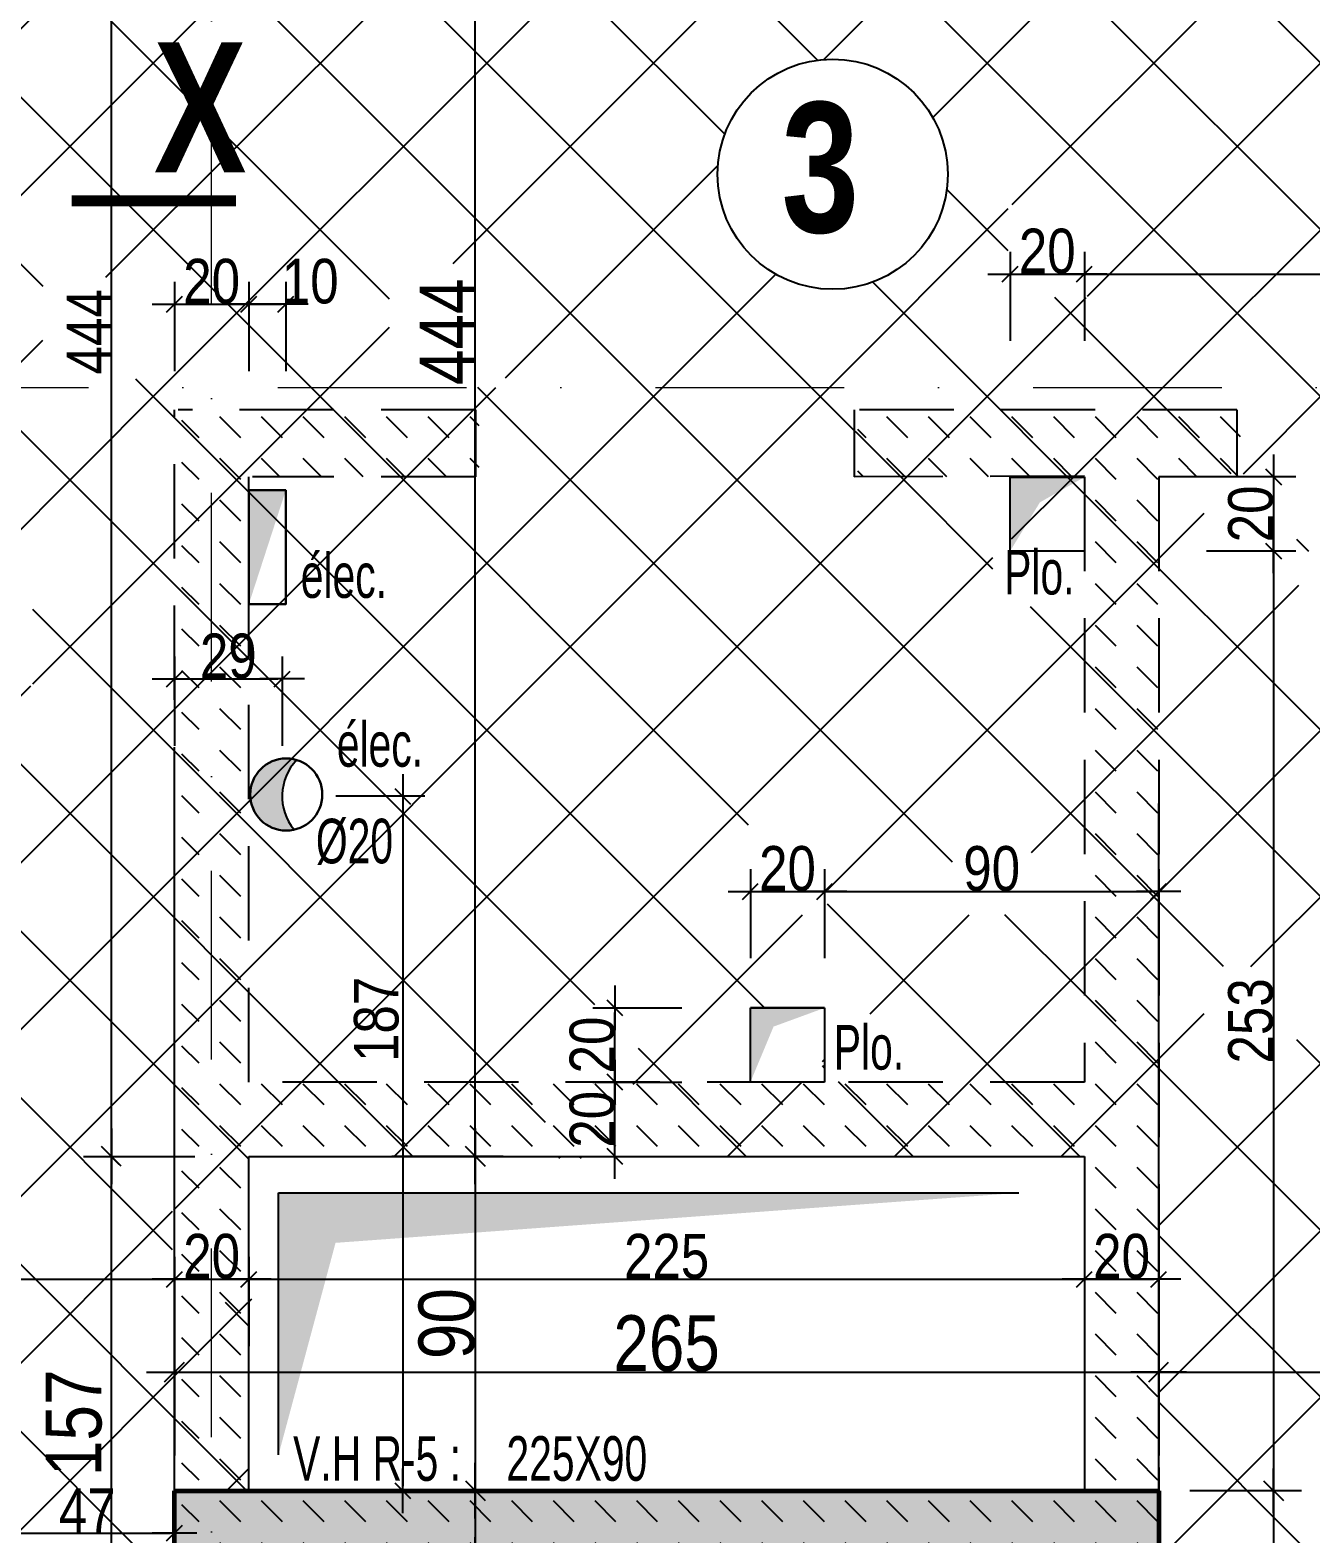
# Model space of a CAD drawing. Header units: millimetres. Extents: x 0 to 23921, y -3644 to 563.
# Drawn here: x 20868.4 to 21213.3, y -1316.5 to -911.6 of the extents above; entities that cross this region are included whole.
import ezdxf
from ezdxf.enums import TextEntityAlignment as Align

# ---------------------------------------------------------------- set-up
doc = ezdxf.new("R2010")
doc.units = ezdxf.units.MM
doc.linetypes.add('CACHEX2', pattern=[19.05, 12.7, -6.35])
doc.linetypes.add('TIRETPTX2', pattern=[50.8, 25.4, -12.7, 0, -12.7])
for name, color, linetype in [('01_cote_gen', 4, 'Continuous'), ('01_linteaux', 2, 'Continuous'), ('01_murs_sup', 2, 'CACHEX2'), ('01_poch_murs', 253, 'Continuous'), ('01_resv', 32, 'Continuous'), ('01_texte', 230, 'Continuous'), ('AA_COTES', 2, 'Continuous')]:
    doc.layers.add(name, color=color, linetype=linetype)
doc.layers.add('01_murs_coup', color=5, linetype='Continuous', lineweight=60)
doc.layers.add('01_tram_axes', color=2, linetype='TIRETPTX2', lineweight=9)
doc.styles.add('ARIAL NA', font='ARIALN.TTF')
doc.styles.add('impact', font='impact.ttf')
doc.styles.add('STYLE2', font='ARIALN.TTF')
doc.dimstyles.new('JB50', dxfattribs={"dimscale": 0.1, "dimtxt": 150, "dimasz": 15, "dimexe": 0.1, "dimexo": 0.1, "dimgap": 0.09, "dimtad": 1, "dimdec": 1, "dimdsep": 46, "dimtxsty": 'STYLE2', "dimblk1": 'BOND_G', "dimblk2": 'BOND_D', "dimsah": 1, "dimcen": 1.5, "dimdle": 0.01, "dimse1": 1, "dimse2": 1, "dimclrd": 4, "dimclre": 2, "dimclrt": 6, "dimazin": 2, "dimtfac": 2.333333, "dimtdec": 1, "dimtix": 1, "dimtmove": 2, "dimatfit": 3, "dimldrblk": 'BOND_G', "dimfxl": 1, "dimtolj": 1, "dimtzin": 0, "dimarcsym": 0})
doc.dimstyles.new('JB50res', dxfattribs={"dimscale": 0.1, "dimtxt": 120, "dimasz": 12, "dimexe": 0.1, "dimexo": 0.1, "dimgap": 0.09, "dimtad": 1, "dimdec": 1, "dimdsep": 46, "dimtxsty": 'STYLE2', "dimblk1": 'BOND_G', "dimblk2": 'BOND_D', "dimsah": 1, "dimcen": 1.5, "dimdle": 0.01, "dimse1": 1, "dimse2": 1, "dimclrd": 4, "dimclre": 2, "dimclrt": 6, "dimazin": 2, "dimtfac": 2.333333, "dimtdec": 1, "dimtix": 1, "dimtmove": 2, "dimatfit": 3, "dimldrblk": 'BOND_G', "dimfxl": 1, "dimtolj": 1, "dimtzin": 0, "dimarcsym": 0})

# ---------------------------------------------------------------- blocks, each defined once
blk = doc.blocks.new('BOND_G')
at = {"layer": 'AA_COTES', "color": 0}
for p, q in [((0, -5), (0, 15)), ((5, 0), (-5, 0)), ((1.77, 1.77), (-1.77, -1.77))]:
    blk.add_line(p, q, dxfattribs=at)
blk = doc.blocks.new('BOND_D')
at = {"layer": 'AA_COTES', "color": 0}
for p, q in [((0, 5), (0, -15)), ((5, 0), (-5, 0)), ((-1.77, -1.77), (1.77, 1.77))]:
    blk.add_line(p, q, dxfattribs=at)
blk = doc.blocks.new('*D2267')
at = {"layer": '01_cote_gen', "color": 4, "lineweight": -2, "transparency": 16777216}
blk.add_line((21173.78, -1272.87), (21510.78, -1272.87), dxfattribs=at)
at = {"layer": 'Defpoints', "color": 0, "transparency": 16777216}
for p in [(21512.28, -1272.87), (21172.28, -1287.27), (21512.28, -1287.27)]:
    blk.add_point(p, dxfattribs=at)
at = {"layer": '01_cote_gen', "color": 4, "lineweight": -2, "transparency": 16777216, "xscale": 1.5, "yscale": 1.5, "zscale": 1.5, "rotation": 180}
blk.add_blockref('BOND_G', (21172.28, -1272.87), dxfattribs=at)
at = {"layer": '01_cote_gen', "color": 4, "lineweight": -2, "transparency": 16777216, "xscale": 1.5, "yscale": 1.5, "zscale": 1.5}
blk.add_blockref('BOND_D', (21512.28, -1272.87), dxfattribs=at)
at = {"layer": '01_cote_gen', "color": 6, "transparency": 16777216, "insert": (21342.28, -1265.2), "char_height": 15, "attachment_point": 5, "style": 'STYLE2'}
blk.add_mtext('\\A1;340', dxfattribs=at)
blk = doc.blocks.new('*D2272')
at = {"layer": '01_cote_gen', "color": 4, "lineweight": -2, "transparency": 16777216}
blk.add_line((20908.78, -1272.87), (21170.78, -1272.87), dxfattribs=at)
at = {"layer": 'Defpoints', "color": 0, "transparency": 16777216}
for p in [(21172.28, -1272.87), (21172.28, -1287.27), (20907.28, -1314.07)]:
    blk.add_point(p, dxfattribs=at)
at = {"layer": '01_cote_gen', "color": 4, "lineweight": -2, "transparency": 16777216, "xscale": 1.5, "yscale": 1.5, "zscale": 1.5, "rotation": 180}
blk.add_blockref('BOND_G', (20907.28, -1272.87), dxfattribs=at)
at = {"layer": '01_cote_gen', "color": 4, "lineweight": -2, "transparency": 16777216, "xscale": 1.5, "yscale": 1.5, "zscale": 1.5}
blk.add_blockref('BOND_D', (21172.28, -1272.87), dxfattribs=at)
at = {"layer": '01_cote_gen', "color": 6, "transparency": 16777216, "insert": (21039.78, -1265.2), "char_height": 15, "attachment_point": 5, "style": 'STYLE2'}
blk.add_mtext('\\A1;265', dxfattribs=at)
blk = doc.blocks.new('*D2328')
at = {"layer": '01_cote_gen', "color": 4, "lineweight": -2, "transparency": 16777216}
blk.add_line((21203.19, -1306.33), (21203.19, -1370.33), dxfattribs=at)
at = {"layer": 'Defpoints', "color": 0, "transparency": 16777216}
for p in [(21172.28, -1304.83), (21186.24, -1371.83), (21203.19, -1371.83)]:
    blk.add_point(p, dxfattribs=at)
at = {"layer": '01_cote_gen', "color": 4, "lineweight": -2, "transparency": 16777216, "xscale": 1.5, "yscale": 1.5, "zscale": 1.5}
for name, p, rotation in [('BOND_G', (21203.19, -1304.83), 90), ('BOND_D', (21203.19, -1371.83), 270)]:
    blk.add_blockref(name, p, dxfattribs=dict(at, rotation=rotation))
at = {"layer": '01_cote_gen', "color": 6, "transparency": 16777216, "insert": (21195.53, -1338.33), "char_height": 15, "attachment_point": 5, "rotation": 90, "style": 'STYLE2'}
blk.add_mtext('\\A1;67', dxfattribs=at)
blk = doc.blocks.new('*D2363')
at = {"layer": '01_cote_gen', "color": 4, "lineweight": -2, "transparency": 16777216}
blk.add_line((20861.23, -772.33), (20861.23, -1370.29), dxfattribs=at)
at = {"layer": 'Defpoints', "color": 0, "transparency": 16777216}
for p in [(20838.97, -770.83), (20838.97, -1371.79), (20861.23, -1371.79)]:
    blk.add_point(p, dxfattribs=at)
at = {"layer": '01_cote_gen', "color": 4, "lineweight": -2, "transparency": 16777216, "xscale": 1.5, "yscale": 1.5, "zscale": 1.5}
for name, p, rotation in [('BOND_G', (20861.23, -770.83), 90), ('BOND_D', (20861.23, -1371.79), 270)]:
    blk.add_blockref(name, p, dxfattribs=dict(at, rotation=rotation))
at = {"layer": '01_cote_gen', "color": 6, "transparency": 16777216, "insert": (20853.57, -1071.31), "char_height": 15, "attachment_point": 5, "rotation": 90, "style": 'STYLE2'}
blk.add_mtext('\\A1;601', dxfattribs=at)
blk = doc.blocks.new('*D2392')
at = {"layer": '01_resv', "color": 4, "lineweight": -2, "transparency": 16777216}
blk.add_line((21203.19, -1053.04), (21203.19, -1303.63), dxfattribs=at)
at = {"layer": 'Defpoints', "color": 0, "transparency": 16777216}
for p in [(21183.16, -1051.84), (21183.16, -1304.83), (21203.19, -1304.83)]:
    blk.add_point(p, dxfattribs=at)
at = {"layer": '01_resv', "color": 4, "lineweight": -2, "transparency": 16777216, "xscale": 1.2, "yscale": 1.2, "zscale": 1.2}
for name, p, rotation in [('BOND_G', (21203.19, -1051.84), 90), ('BOND_D', (21203.19, -1304.83), 270)]:
    blk.add_blockref(name, p, dxfattribs=dict(at, rotation=rotation))
at = {"layer": '01_resv', "color": 6, "transparency": 16777216, "insert": (21197.06, -1178.33), "char_height": 12, "attachment_point": 5, "rotation": 90, "style": 'STYLE2'}
blk.add_mtext('\\A1;253', dxfattribs=at)
blk = doc.blocks.new('*D2393')
at = {"layer": '01_resv', "color": 4, "lineweight": -2, "transparency": 16777216}
blk.add_line((21203.19, -1033.06), (21203.19, -1050.64), dxfattribs=at)
at = {"layer": 'Defpoints', "color": 0, "transparency": 16777216}
for p in [(21133.91, -1031.86), (21139.87, -1051.84), (21203.19, -1051.84)]:
    blk.add_point(p, dxfattribs=at)
at = {"layer": '01_resv', "color": 4, "lineweight": -2, "transparency": 16777216, "xscale": 1.2, "yscale": 1.2, "zscale": 1.2}
for name, p, rotation in [('BOND_G', (21203.19, -1031.86), 90), ('BOND_D', (21203.19, -1051.84), 270)]:
    blk.add_blockref(name, p, dxfattribs=dict(at, rotation=rotation))
at = {"layer": '01_resv', "color": 6, "transparency": 16777216, "insert": (21197.06, -1041.85), "char_height": 12, "attachment_point": 5, "rotation": 90, "style": 'STYLE2'}
blk.add_mtext('\\A1;20', dxfattribs=at)
blk = doc.blocks.new('*D2394')
at = {"layer": '01_resv', "color": 4, "lineweight": -2, "transparency": 16777216}
blk.add_line((21133.48, -977.28), (21151.07, -977.28), dxfattribs=at)
at = {"layer": 'Defpoints', "color": 0, "transparency": 16777216}
for p in [(21152.27, -977.28), (21132.28, -1051.84), (21152.27, -1051.84)]:
    blk.add_point(p, dxfattribs=at)
at = {"layer": '01_resv', "color": 4, "lineweight": -2, "transparency": 16777216, "xscale": 1.2, "yscale": 1.2, "zscale": 1.2, "rotation": 180}
blk.add_blockref('BOND_G', (21132.28, -977.28), dxfattribs=at)
at = {"layer": '01_resv', "color": 4, "lineweight": -2, "transparency": 16777216, "xscale": 1.2, "yscale": 1.2, "zscale": 1.2}
blk.add_blockref('BOND_D', (21152.27, -977.28), dxfattribs=at)
at = {"layer": '01_resv', "color": 6, "transparency": 16777216, "insert": (21142.27, -971.14), "char_height": 12, "attachment_point": 5, "style": 'STYLE2'}
blk.add_mtext('\\A1;20', dxfattribs=at)
blk = doc.blocks.new('*D2395')
at = {"layer": '01_resv', "color": 4, "lineweight": -2, "transparency": 16777216}
blk.add_line((21153.47, -977.28), (21527.08, -977.28), dxfattribs=at)
at = {"layer": 'Defpoints', "color": 0, "transparency": 16777216}
for p in [(21528.28, -977.28), (21152.27, -987.44), (21528.28, -999.49)]:
    blk.add_point(p, dxfattribs=at)
at = {"layer": '01_resv', "color": 4, "lineweight": -2, "transparency": 16777216, "xscale": 1.2, "yscale": 1.2, "zscale": 1.2, "rotation": 180}
blk.add_blockref('BOND_G', (21152.27, -977.28), dxfattribs=at)
at = {"layer": '01_resv', "color": 4, "lineweight": -2, "transparency": 16777216, "xscale": 1.2, "yscale": 1.2, "zscale": 1.2}
blk.add_blockref('BOND_D', (21528.28, -977.28), dxfattribs=at)
at = {"layer": '01_resv', "color": 6, "transparency": 16777216, "insert": (21340.28, -971.14), "char_height": 12, "attachment_point": 5, "style": 'STYLE2'}
blk.add_mtext('\\A1;376', dxfattribs=at)
blk = doc.blocks.new('*D2396')
at = {"layer": '01_resv', "color": 4, "lineweight": -2, "transparency": 16777216}
blk.add_line((21063.53, -1143.49), (21081.13, -1143.49), dxfattribs=at)
at = {"layer": 'Defpoints', "color": 0, "transparency": 16777216}
for p in [(21082.33, -1143.49), (21062.33, -1174.84), (21082.33, -1174.84)]:
    blk.add_point(p, dxfattribs=at)
at = {"layer": '01_resv', "color": 4, "lineweight": -2, "transparency": 16777216, "xscale": 1.2, "yscale": 1.2, "zscale": 1.2, "rotation": 180}
blk.add_blockref('BOND_G', (21062.33, -1143.49), dxfattribs=at)
at = {"layer": '01_resv', "color": 4, "lineweight": -2, "transparency": 16777216, "xscale": 1.2, "yscale": 1.2, "zscale": 1.2}
blk.add_blockref('BOND_D', (21082.33, -1143.49), dxfattribs=at)
at = {"layer": '01_resv', "color": 6, "transparency": 16777216, "insert": (21072.33, -1137.36), "char_height": 12, "attachment_point": 5, "style": 'STYLE2'}
blk.add_mtext('\\A1;20', dxfattribs=at)
blk = doc.blocks.new('*D2397')
at = {"layer": '01_resv', "color": 4, "lineweight": -2, "transparency": 16777216}
blk.add_line((21083.53, -1143.49), (21171.08, -1143.49), dxfattribs=at)
at = {"layer": 'Defpoints', "color": 0, "transparency": 16777216}
for p in [(21172.28, -1143.49), (21082.33, -1149.49), (21172.28, -1154.96)]:
    blk.add_point(p, dxfattribs=at)
at = {"layer": '01_resv', "color": 4, "lineweight": -2, "transparency": 16777216, "xscale": 1.2, "yscale": 1.2, "zscale": 1.2, "rotation": 180}
blk.add_blockref('BOND_G', (21082.33, -1143.49), dxfattribs=at)
at = {"layer": '01_resv', "color": 4, "lineweight": -2, "transparency": 16777216, "xscale": 1.2, "yscale": 1.2, "zscale": 1.2}
blk.add_blockref('BOND_D', (21172.28, -1143.49), dxfattribs=at)
at = {"layer": '01_resv', "color": 6, "transparency": 16777216, "insert": (21127.31, -1137.36), "char_height": 12, "attachment_point": 5, "style": 'STYLE2'}
blk.add_mtext('\\A1;90', dxfattribs=at)
blk = doc.blocks.new('*D2398')
at = {"layer": '01_resv', "color": 4, "lineweight": -2, "transparency": 16777216}
blk.add_line((20908.48, -1247.89), (20926.08, -1247.89), dxfattribs=at)
at = {"layer": 'Defpoints', "color": 0, "transparency": 16777216}
for p in [(20927.28, -1247.89), (20927.28, -1299.01), (20907.28, -1304.83)]:
    blk.add_point(p, dxfattribs=at)
at = {"layer": '01_resv', "color": 4, "lineweight": -2, "transparency": 16777216, "xscale": 1.2, "yscale": 1.2, "zscale": 1.2, "rotation": 180}
blk.add_blockref('BOND_G', (20907.28, -1247.89), dxfattribs=at)
at = {"layer": '01_resv', "color": 4, "lineweight": -2, "transparency": 16777216, "xscale": 1.2, "yscale": 1.2, "zscale": 1.2}
blk.add_blockref('BOND_D', (20927.28, -1247.89), dxfattribs=at)
at = {"layer": '01_resv', "color": 6, "transparency": 16777216, "insert": (20917.28, -1241.76), "char_height": 12, "attachment_point": 5, "style": 'STYLE2'}
blk.add_mtext('\\A1;20', dxfattribs=at)
blk = doc.blocks.new('*D2399')
at = {"layer": '01_resv', "color": 4, "lineweight": -2, "transparency": 16777216}
blk.add_line((20928.48, -1247.89), (21151.08, -1247.89), dxfattribs=at)
at = {"layer": 'Defpoints', "color": 0, "transparency": 16777216}
for p in [(21152.28, -1247.89), (21152.28, -1252.74), (20927.28, -1256.02)]:
    blk.add_point(p, dxfattribs=at)
at = {"layer": '01_resv', "color": 4, "lineweight": -2, "transparency": 16777216, "xscale": 1.2, "yscale": 1.2, "zscale": 1.2, "rotation": 180}
blk.add_blockref('BOND_G', (20927.28, -1247.89), dxfattribs=at)
at = {"layer": '01_resv', "color": 4, "lineweight": -2, "transparency": 16777216, "xscale": 1.2, "yscale": 1.2, "zscale": 1.2}
blk.add_blockref('BOND_D', (21152.28, -1247.89), dxfattribs=at)
at = {"layer": '01_resv', "color": 6, "transparency": 16777216, "insert": (21039.78, -1241.76), "char_height": 12, "attachment_point": 5, "style": 'STYLE2'}
blk.add_mtext('\\A1;225', dxfattribs=at)
blk = doc.blocks.new('*D2400')
at = {"layer": '01_resv', "color": 4, "lineweight": -2, "transparency": 16777216}
blk.add_line((21153.48, -1247.89), (21171.08, -1247.89), dxfattribs=at)
at = {"layer": 'Defpoints', "color": 0, "transparency": 16777216}
for p in [(21172.28, -1247.89), (21152.28, -1251.77), (21172.28, -1251.77)]:
    blk.add_point(p, dxfattribs=at)
at = {"layer": '01_resv', "color": 4, "lineweight": -2, "transparency": 16777216, "xscale": 1.2, "yscale": 1.2, "zscale": 1.2, "rotation": 180}
blk.add_blockref('BOND_G', (21152.28, -1247.89), dxfattribs=at)
at = {"layer": '01_resv', "color": 4, "lineweight": -2, "transparency": 16777216, "xscale": 1.2, "yscale": 1.2, "zscale": 1.2}
blk.add_blockref('BOND_D', (21172.28, -1247.89), dxfattribs=at)
at = {"layer": '01_resv', "color": 6, "transparency": 16777216, "insert": (21162.28, -1241.76), "char_height": 12, "attachment_point": 5, "style": 'STYLE2'}
blk.add_mtext('\\A1;20', dxfattribs=at)
blk = doc.blocks.new('*D2401')
at = {"layer": '01_resv', "color": 4, "lineweight": -2, "transparency": 16777216}
blk.add_line((21025.88, -1213.63), (21025.88, -1196.03), dxfattribs=at)
at = {"layer": 'Defpoints', "color": 0, "transparency": 16777216}
for p in [(21025.88, -1194.83), (21057.99, -1194.83), (21057.99, -1214.83)]:
    blk.add_point(p, dxfattribs=at)
at = {"layer": '01_resv', "color": 4, "lineweight": -2, "transparency": 16777216, "xscale": 1.2, "yscale": 1.2, "zscale": 1.2}
for name, p, rotation in [('BOND_D', (21025.88, -1194.83), 90), ('BOND_G', (21025.88, -1214.83), 270)]:
    blk.add_blockref(name, p, dxfattribs=dict(at, rotation=rotation))
at = {"layer": '01_resv', "color": 6, "transparency": 16777216, "insert": (21019.75, -1204.83), "char_height": 12, "attachment_point": 5, "rotation": 90, "style": 'STYLE2'}
blk.add_mtext('\\A1;20', dxfattribs=at)
blk = doc.blocks.new('*D2402')
at = {"layer": '01_resv', "color": 4, "lineweight": -2, "transparency": 16777216}
blk.add_line((21025.88, -1193.63), (21025.88, -1176.04), dxfattribs=at)
at = {"layer": 'Defpoints', "color": 0, "transparency": 16777216}
for p in [(21025.88, -1174.84), (21062.33, -1174.84), (21038.28, -1194.83)]:
    blk.add_point(p, dxfattribs=at)
at = {"layer": '01_resv', "color": 4, "lineweight": -2, "transparency": 16777216, "xscale": 1.2, "yscale": 1.2, "zscale": 1.2}
for name, p, rotation in [('BOND_D', (21025.88, -1174.84), 90), ('BOND_G', (21025.88, -1194.83), 270)]:
    blk.add_blockref(name, p, dxfattribs=dict(at, rotation=rotation))
at = {"layer": '01_resv', "color": 6, "transparency": 16777216, "insert": (21019.75, -1184.83), "char_height": 12, "attachment_point": 5, "rotation": 90, "style": 'STYLE2'}
blk.add_mtext('\\A1;20', dxfattribs=at)
blk = doc.blocks.new('*D2404')
at = {"layer": '01_resv', "color": 4, "lineweight": -2, "transparency": 16777216}
blk.add_line((20719.96, -1247.89), (20906.08, -1247.89), dxfattribs=at)
at = {"layer": 'Defpoints', "color": 0, "transparency": 16777216}
for p in [(20907.28, -1247.89), (20718.76, -1253.89), (20907.28, -1261.1)]:
    blk.add_point(p, dxfattribs=at)
at = {"layer": '01_resv', "color": 4, "lineweight": -2, "transparency": 16777216, "xscale": 1.2, "yscale": 1.2, "zscale": 1.2, "rotation": 180}
blk.add_blockref('BOND_G', (20718.76, -1247.89), dxfattribs=at)
at = {"layer": '01_resv', "color": 4, "lineweight": -2, "transparency": 16777216, "xscale": 1.2, "yscale": 1.2, "zscale": 1.2}
blk.add_blockref('BOND_D', (20907.28, -1247.89), dxfattribs=at)
at = {"layer": '01_resv', "color": 6, "transparency": 16777216, "insert": (20836.16, -1241.76), "char_height": 12, "attachment_point": 5, "style": 'STYLE2'}
blk.add_mtext('\\A1;188.5', dxfattribs=at)
blk = doc.blocks.new('*D2416')
at = {"layer": '01_resv', "color": 4, "lineweight": -2, "transparency": 16777216}
blk.add_line((20861.48, -1316.23), (20906.08, -1316.23), dxfattribs=at)
at = {"layer": 'Defpoints', "color": 0, "transparency": 16777216}
for p in [(20907.28, -1316.23), (20907.28, -1322.88), (20860.28, -1381.79)]:
    blk.add_point(p, dxfattribs=at)
at = {"layer": '01_resv', "color": 4, "lineweight": -2, "transparency": 16777216, "xscale": 1.2, "yscale": 1.2, "zscale": 1.2, "rotation": 180}
blk.add_blockref('BOND_G', (20860.28, -1316.23), dxfattribs=at)
at = {"layer": '01_resv', "color": 4, "lineweight": -2, "transparency": 16777216, "xscale": 1.2, "yscale": 1.2, "zscale": 1.2}
blk.add_blockref('BOND_D', (20907.28, -1316.23), dxfattribs=at)
at = {"layer": '01_resv', "color": 6, "transparency": 16777216, "insert": (20883.78, -1310.22), "char_height": 12, "attachment_point": 5, "style": 'STYLE2'}
blk.add_mtext('\\A1;47', dxfattribs=at)
blk = doc.blocks.new('*D2470')
at = {"layer": '01_cote_gen', "color": 4, "lineweight": -2, "transparency": 16777216}
blk.add_line((20988.26, -1213.33), (20988.26, -772.33), dxfattribs=at)
at = {"layer": 'Defpoints', "color": 0, "transparency": 16777216}
for p in [(20983.5, -770.83), (20988.26, -770.83), (20991.53, -1214.83)]:
    blk.add_point(p, dxfattribs=at)
at = {"layer": '01_cote_gen', "color": 4, "lineweight": -2, "transparency": 16777216, "xscale": 1.5, "yscale": 1.5, "zscale": 1.5}
for name, p, rotation in [('BOND_D', (20988.26, -770.83), 90), ('BOND_G', (20988.26, -1214.83), 270)]:
    blk.add_blockref(name, p, dxfattribs=dict(at, rotation=rotation))
at = {"layer": '01_cote_gen', "color": 6, "transparency": 16777216, "insert": (20980.75, -992.83), "char_height": 15, "attachment_point": 5, "rotation": 90, "style": 'STYLE2'}
blk.add_mtext('\\A1;444', dxfattribs=at)
blk = doc.blocks.new('*D2475')
at = {"layer": '01_cote_gen', "color": 4, "lineweight": -2, "transparency": 16777216}
blk.add_line((20988.26, -1306.33), (20988.26, -1323.33), dxfattribs=at)
at = {"layer": 'Defpoints', "color": 0, "transparency": 16777216}
for p in [(21031.61, -1304.83), (20988.26, -1324.83), (21031.61, -1324.83)]:
    blk.add_point(p, dxfattribs=at)
at = {"layer": '01_cote_gen', "color": 4, "lineweight": -2, "transparency": 16777216, "xscale": 1.5, "yscale": 1.5, "zscale": 1.5}
for name, p, rotation in [('BOND_G', (20988.26, -1304.83), 90), ('BOND_D', (20988.26, -1324.83), 270)]:
    blk.add_blockref(name, p, dxfattribs=dict(at, rotation=rotation))
at = {"layer": '01_cote_gen', "color": 6, "transparency": 16777216, "insert": (21004.37, -1331.04), "char_height": 15, "attachment_point": 5, "rotation": 90, "style": 'STYLE2'}
blk.add_mtext('\\A1;20', dxfattribs=at)
blk = doc.blocks.new('*D2476')
at = {"layer": '01_cote_gen', "color": 4, "lineweight": -2, "transparency": 16777216}
blk.add_line((20988.26, -1216.33), (20988.26, -1303.33), dxfattribs=at)
at = {"layer": 'Defpoints', "color": 0, "transparency": 16777216}
for p in [(20986.95, -1214.83), (20988.26, -1304.83), (21025.65, -1304.83)]:
    blk.add_point(p, dxfattribs=at)
at = {"layer": '01_cote_gen', "color": 4, "lineweight": -2, "transparency": 16777216, "xscale": 1.5, "yscale": 1.5, "zscale": 1.5}
for name, p, rotation in [('BOND_G', (20988.26, -1214.83), 90), ('BOND_D', (20988.26, -1304.83), 270)]:
    blk.add_blockref(name, p, dxfattribs=dict(at, rotation=rotation))
at = {"layer": '01_cote_gen', "color": 6, "transparency": 16777216, "insert": (20980.59, -1259.83), "char_height": 15, "attachment_point": 5, "rotation": 90, "style": 'STYLE2'}
blk.add_mtext('\\A1;90', dxfattribs=at)
blk = doc.blocks.new('*D2482')
at = {"layer": '01_cote_gen', "color": 4, "lineweight": -2, "transparency": 16777216}
blk.add_line((20890.28, -1370.29), (20890.28, -1216.33), dxfattribs=at)
at = {"layer": 'Defpoints', "color": 0, "transparency": 16777216}
for p in [(20890.28, -1214.83), (20890.28, -1214.83), (20890.28, -1371.79)]:
    blk.add_point(p, dxfattribs=at)
at = {"layer": '01_cote_gen', "color": 4, "lineweight": -2, "transparency": 16777216, "xscale": 1.5, "yscale": 1.5, "zscale": 1.5}
for name, p, rotation in [('BOND_D', (20890.28, -1214.83), 90), ('BOND_G', (20890.28, -1371.79), 270)]:
    blk.add_blockref(name, p, dxfattribs=dict(at, rotation=rotation))
at = {"layer": '01_cote_gen', "color": 6, "transparency": 16777216, "insert": (20880.22, -1286.54), "char_height": 15, "attachment_point": 5, "rotation": 90, "style": 'STYLE2'}
blk.add_mtext('\\A1;157', dxfattribs=at)
blk = doc.blocks.new('*D2483')
at = {"layer": '01_resv', "color": 4, "lineweight": -2, "transparency": 16777216}
blk.add_line((20890.28, -1213.63), (20890.28, -772.03), dxfattribs=at)
at = {"layer": 'Defpoints', "color": 0, "transparency": 16777216}
for p in [(20890.28, -770.83), (20912.08, -770.83), (20896.28, -1214.83)]:
    blk.add_point(p, dxfattribs=at)
at = {"layer": '01_resv', "color": 4, "lineweight": -2, "transparency": 16777216, "xscale": 1.2, "yscale": 1.2, "zscale": 1.2}
for name, p, rotation in [('BOND_D', (20890.28, -770.83), 90), ('BOND_G', (20890.28, -1214.83), 270)]:
    blk.add_blockref(name, p, dxfattribs=dict(at, rotation=rotation))
at = {"layer": '01_resv', "color": 6, "transparency": 16777216, "insert": (20884.27, -992.83), "char_height": 12, "attachment_point": 5, "rotation": 90, "style": 'STYLE2'}
blk.add_mtext('\\A1;444', dxfattribs=at)
blk = doc.blocks.new('*D2882')
at = {"layer": '01_resv', "color": 4, "lineweight": -2, "transparency": 16777216}
blk.add_line((20908.48, -985.39), (20926.08, -985.39), dxfattribs=at)
at = {"layer": 'Defpoints', "color": 0, "transparency": 16777216}
for p in [(20927.28, -985.39), (20907.28, -1304.83), (20927.28, -1304.83)]:
    blk.add_point(p, dxfattribs=at)
at = {"layer": '01_resv', "color": 4, "lineweight": -2, "transparency": 16777216, "xscale": 1.2, "yscale": 1.2, "zscale": 1.2, "rotation": 180}
blk.add_blockref('BOND_G', (20907.28, -985.39), dxfattribs=at)
at = {"layer": '01_resv', "color": 4, "lineweight": -2, "transparency": 16777216, "xscale": 1.2, "yscale": 1.2, "zscale": 1.2}
blk.add_blockref('BOND_D', (20927.28, -985.39), dxfattribs=at)
at = {"layer": '01_resv', "color": 6, "transparency": 16777216, "insert": (20917.28, -979.26), "char_height": 12, "attachment_point": 5, "style": 'STYLE2'}
blk.add_mtext('\\A1;20', dxfattribs=at)
blk = doc.blocks.new('*D2883')
at = {"layer": '01_resv', "color": 4, "lineweight": -2, "transparency": 16777216}
blk.add_line((20928.48, -985.39), (20936.05, -985.39), dxfattribs=at)
at = {"layer": 'Defpoints', "color": 0, "transparency": 16777216}
for p in [(20937.25, -985.39), (20927.28, -991.39), (20937.25, -1035.5)]:
    blk.add_point(p, dxfattribs=at)
at = {"layer": '01_resv', "color": 4, "lineweight": -2, "transparency": 16777216, "xscale": 1.2, "yscale": 1.2, "zscale": 1.2, "rotation": 180}
blk.add_blockref('BOND_G', (20927.28, -985.39), dxfattribs=at)
at = {"layer": '01_resv', "color": 4, "lineweight": -2, "transparency": 16777216, "xscale": 1.2, "yscale": 1.2, "zscale": 1.2}
blk.add_blockref('BOND_D', (20937.25, -985.39), dxfattribs=at)
at = {"layer": '01_resv', "color": 6, "transparency": 16777216, "insert": (20943.83, -979.26), "char_height": 12, "attachment_point": 5, "style": 'STYLE2'}
blk.add_mtext('\\A1;10', dxfattribs=at)
blk = doc.blocks.new('*D2884')
at = {"layer": '01_resv', "color": 4, "lineweight": -2, "transparency": 16777216}
blk.add_line((20968.72, -1119.07), (20968.72, -1303.63), dxfattribs=at)
at = {"layer": 'Defpoints', "color": 0, "transparency": 16777216}
for p in [(20936.26, -1117.87), (20965.76, -1304.83), (20968.72, -1304.83)]:
    blk.add_point(p, dxfattribs=at)
at = {"layer": '01_resv', "color": 4, "lineweight": -2, "transparency": 16777216, "xscale": 1.2, "yscale": 1.2, "zscale": 1.2}
for name, p, rotation in [('BOND_G', (20968.72, -1117.87), 90), ('BOND_D', (20968.72, -1304.83), 270)]:
    blk.add_blockref(name, p, dxfattribs=dict(at, rotation=rotation))
at = {"layer": '01_resv', "color": 6, "transparency": 16777216, "insert": (20961.67, -1177.93), "char_height": 12, "attachment_point": 5, "rotation": 90, "style": 'STYLE2'}
blk.add_mtext('\\A1;187', dxfattribs=at)
blk = doc.blocks.new('*D2885')
at = {"layer": '01_resv', "color": 4, "lineweight": -2, "transparency": 16777216}
blk.add_line((20908.48, -1086.28), (20935.06, -1086.28), dxfattribs=at)
at = {"layer": 'Defpoints', "color": 0, "transparency": 16777216}
for p in [(20936.26, -1086.28), (20907.28, -1103.17), (20936.26, -1117.87)]:
    blk.add_point(p, dxfattribs=at)
at = {"layer": '01_resv', "color": 4, "lineweight": -2, "transparency": 16777216, "xscale": 1.2, "yscale": 1.2, "zscale": 1.2, "rotation": 180}
blk.add_blockref('BOND_G', (20907.28, -1086.28), dxfattribs=at)
at = {"layer": '01_resv', "color": 4, "lineweight": -2, "transparency": 16777216, "xscale": 1.2, "yscale": 1.2, "zscale": 1.2}
blk.add_blockref('BOND_D', (20936.26, -1086.28), dxfattribs=at)
at = {"layer": '01_resv', "color": 6, "transparency": 16777216, "insert": (20921.77, -1080.15), "char_height": 12, "attachment_point": 5, "style": 'STYLE2'}
blk.add_mtext('\\A1;29', dxfattribs=at)

msp = doc.modelspace()

# ---------------------------------------------------------------- hatches: boundary and pattern name
at = {"layer": '01_murs_sup'}
h = msp.add_hatch(dxfattribs=at)
h.set_pattern_fill('DASH', color=256, scale=2.5, angle=135)
h.set_pattern_definition([(135, (6006.65, 12291.881), (-11.2253202, 9e-16), [7.9375, -7.9375])])
h.paths.add_polyline_path([(20929.28, -1031.83), (20989.28, -1031.83), (20989.28, -1013.83), (20909.28, -1013.83), (20909.28, -1434.83), (21134.24, -1434.83), (21134.24, -1599.83), (20909.59, -1599.83), (20909.59, -1785.83), (20927.59, -1785.83), (20927.59, -1619.83), (21154.24, -1619.83), (21154.24, -1391.83), (21513.28, -1391.83), (21513.28, -1664.83), (21529.28, -1664.83), (21529.28, -1013.83), (21296.28, -1013.83), (21296.28, -1031.83), (21513.28, -1031.83), (21513.28, -1371.83), (21173.28, -1371.83), (21173.28, -1031.83), (21194.28, -1031.83), (21194.28, -1013.83), (21091.28, -1013.83), (21091.28, -1031.83), (21153.28, -1031.83), (21153.28, -1194.83), (20929.28, -1194.83)])
h.paths.add_polyline_path([(20929.28, -1214.83), (21153.28, -1214.83), (21153.28, -1304.83), (20929.28, -1304.83)], flags=16)
h.paths.add_polyline_path([(20929.28, -1324.83), (21153.28, -1324.83), (21153.28, -1371.83), (21134.24, -1371.83), (21134.24, -1414.83), (20929.28, -1414.83)], flags=16)
at = {"layer": '01_poch_murs'}
h = msp.add_hatch(dxfattribs=at)
h.set_pattern_fill('ANSI37', color=256, scale=10)
h.paths.add_polyline_path([(21492.28, -800.87), (21512.28, -800.87), (21512.28, -770.83), (21500.28, -770.83), (21398.28, -770.83), (21338.28, -770.83), (20917.28, -770.83), (20917.28, -850.99), (21512.28, -850.95), (21512.28, -820.87), (21491.98, -820.87)])
h.paths.add_polyline_path([(21471.3, -822.87), (21496.3, -822.87), (21496.3, -847.87), (21471.3, -847.87)], flags=16)
h.paths.add_polyline_path([(21111.28, -841.8), (21081.28, -841.8), (21081.28, -801.8), (21111.28, -801.8)], flags=16)
h.paths.add_polyline_path([(20917.28, -868.99), (20874.28, -868.99), (20874.28, -859.83), (20778.76, -859.83), (20778.76, -1007.83), (20917.28, -1007.83)])
h.paths.add_polyline_path([(20917.28, -770.83), (20778.76, -770.83), (20778.76, -859.83), (20874.28, -859.83), (20874.28, -850.99), (20917.28, -850.99)])
h.paths.add_polyline_path([(21520.28, -859.83), (20917.28, -859.83), (20917.28, -868.99), (21520.28, -868.95)])
h.paths.add_polyline_path([(21448.29, -845.93), (21448.29, -824.63), (21423.31, -824.63), (21423.31, -845.93)], flags=16)
h.paths.add_polyline_path([(21463.67, -834.99), (21463.67, -821.34), (21438.69, -821.34), (21438.69, -834.99)], flags=16)
h.paths.add_polyline_path([(21448.29, -821.36), (21448.29, -800.07), (21423.31, -800.07), (21423.31, -821.36)], flags=16)
h.paths.add_polyline_path([(21448.29, -796.43), (21448.29, -775.14), (21423.31, -775.14), (21423.31, -796.43)], flags=16)
h.paths.add_polyline_path([(21491.78, -789.42), (21513.07, -789.42), (21513.07, -764.43), (21491.78, -764.43)])
h.paths.add_polyline_path([(21032.17, -832.19), (21032.17, -810.9), (21007.19, -810.9), (21007.19, -832.19)], flags=16)
h.paths.add_polyline_path([(21032.17, -795.97), (21032.17, -774.67), (21007.19, -774.67), (21007.19, -795.97)], flags=16)
h.paths.add_polyline_path([(21088.39, -841.05), (21113.44, -841.05), (21113.44, -822.76), (21088.39, -822.76)], flags=16)
h.paths.add_polyline_path([(21490.84, -802.25), (21515.89, -802.25), (21515.89, -783.95), (21490.84, -783.95)])
h.paths.add_polyline_path([(21467.2, -823.44), (21492.25, -823.44), (21492.25, -805.14), (21467.2, -805.14)], flags=16)
h.paths.add_polyline_path([(21347.73, -806.25), (21400.2, -806.25), (21400.2, -768.75), (21347.73, -768.75)])
h.paths.add_polyline_path([(21501.74, -907.08), (21523.03, -907.08), (21523.03, -882.1), (21501.74, -882.1)])
h.paths.add_polyline_path([(21473.25, -907.08), (21494.54, -907.08), (21494.54, -882.1), (21473.25, -882.1)], flags=16)
h.paths.add_polyline_path([(21194.88, -900.98), (21223.81, -900.98), (21223.81, -876), (21194.88, -876)], flags=16)
h.paths.add_polyline_path([(21085.7, -900.78), (21106.99, -900.78), (21106.99, -875.79), (21085.7, -875.79)], flags=16)
h.paths.add_polyline_path([(21131.78, -983.57), (21153.07, -983.57), (21153.07, -958.59), (21131.78, -958.59)], flags=16)
h.paths.add_polyline_path([(21325.86, -983.57), (21354.8, -983.57), (21354.8, -958.59), (21325.86, -958.59)], flags=16)
h.paths.add_polyline_path([(20996.41, -1010.59), (20996.41, -974.42), (20965.18, -974.42), (20965.18, -1010.59)])
h.paths.add_polyline_path([(20896.8, -1007.04), (20896.8, -978.1), (20871.82, -978.1), (20871.82, -1007.04)], flags=16)
edge = h.paths.add_edge_path(flags=16)
edge.add_arc((21084.49, -950.4), 30.98, 0, 360)
h.paths.add_polyline_path([(21520.28, -868.95), (20917.28, -868.99), (20917.28, -1007.83), (21520.28, -1007.83)])
h = msp.add_hatch(dxfattribs=at)
h.set_pattern_fill('ANSI37', color=256, scale=10)
h.paths.add_polyline_path([(21152.27, -1051.84), (21132.28, -1051.84), (21132.27, -1031.77), (21090.28, -1031.83), (21090.28, -1013.83), (21193.28, -1013.83), (21193.28, -1031.83), (21172.28, -1031.83), (21172.28, -1371.87), (21303.24, -1371.87), (21303.24, -1371.83), (21512.28, -1371.83), (21512.28, -1031.83), (21295.28, -1031.83), (21295.28, -1013.83), (21520.28, -1013.83), (21520.28, -1007.83), (20778.76, -1007.83), (20778.76, -1371.79), (20907.28, -1371.79), (20907.28, -1304.83), (20927.28, -1304.83), (20927.28, -1214.83), (21152.28, -1214.83), (21172.28, -1214.83), (21172.28, -1119.84), (21172.28, -1031.83), (21193.28, -1031.83), (21193.28, -1013.83), (21090.28, -1013.83), (21090.28, -1031.83), (21152.27, -1031.73), (21152.27, -1051.84), (21152.28, -1051.84), (21152.27, -1031.93), (21132.27, -1031.93), (21132.28, -1051.84), (21152.27, -1051.84), (21152.27, -1031.93), (21152.27, -1031.93), (21152.28, -1051.84), (21152.28, -1194.83), (21082.33, -1194.83), (21082.33, -1194.84), (21062.33, -1194.84), (21062.33, -1174.84), (21082.33, -1174.84), (21082.33, -1194.83), (21152.28, -1194.83)])
edge = h.paths.add_edge_path(flags=16)
edge.add_arc((21285.17, -1127.79), 30.98, 0, 360)
edge = h.paths.add_edge_path(flags=16)
edge.add_line((21342.32, -1186.83), (21342.32, -1037.08))
edge.add_line((21342.32, -1037.08), (21507.32, -1037.08))
edge.add_line((21507.32, -1037.08), (21507.32, -1255.44))
edge.add_line((21507.32, -1255.44), (21437.42, -1232.73))
edge.add_arc((21342.32, -1201.83), 100, 339.6793, 342, ccw=False)
edge.add_line((21436.1, -1236.56), (21439.76, -1238.19))
edge.add_line((21439.76, -1238.19), (21429.42, -1250.96))
edge.add_line((21429.42, -1250.96), (21431.99, -1234.73))
edge.add_line((21431.99, -1234.73), (21436.1, -1236.56))
edge.add_arc((21342.32, -1201.83), 100, 339.6793, 342)
edge.add_line((21437.42, -1232.73), (21356.58, -1206.47))
edge.add_arc((21342.32, -1201.83), 15, 180, 342, ccw=False)
edge.add_arc((21342.32, -1201.83), 15, 90, 180, ccw=False)
h.paths.add_polyline_path([(21324.28, -1280.74), (21360.45, -1280.74), (21360.45, -1249.51), (21324.28, -1249.51)], flags=16)
h.paths.add_polyline_path([(21506.46, -1280.74), (21533.08, -1280.74), (21533.08, -1249.51), (21506.46, -1249.51)])
h.paths.add_polyline_path([(20817.13, -1528.74), (20856.82, -1371.79)])
h.paths.add_polyline_path([(21241.21, -1088.13), (21241.21, -1051.96), (21209.98, -1051.96), (21209.98, -1088.13)], flags=16)
h.paths.add_polyline_path([(20869.1, -1088.11), (20869.1, -1051.94), (20837.87, -1051.94), (20837.87, -1088.11)], flags=16)
h.paths.add_polyline_path([(21209.48, -1192.67), (21209.48, -1163.73), (21184.5, -1163.73), (21184.5, -1192.67)], flags=16)
h.paths.add_polyline_path([(21209.48, -1052.35), (21209.48, -1031.06), (21184.5, -1031.06), (21184.5, -1052.35)], flags=16)
h.paths.add_polyline_path([(21061.83, -1149.78), (21083.12, -1149.78), (21083.12, -1124.8), (21061.83, -1124.8)], flags=16)
h.paths.add_polyline_path([(21116.73, -1149.78), (21138.02, -1149.78), (21138.02, -1124.8), (21116.73, -1124.8)], flags=16)
h.paths.add_polyline_path([(20906.78, -1254.18), (20928.07, -1254.18), (20928.07, -1229.2), (20906.78, -1229.2)], flags=16)
h.paths.add_polyline_path([(21032.17, -1215.33), (21032.17, -1194.04), (21007.19, -1194.04), (21007.19, -1215.33)], flags=17)
h.paths.add_polyline_path([(21032.17, -1195.33), (21032.17, -1174.04), (21007.19, -1174.04), (21007.19, -1195.33)], flags=16)
h.paths.add_polyline_path([(20821.28, -1528.74), (20850.22, -1371.79)], flags=17)
h.paths.add_polyline_path([(20873.64, -1214.83), (20894.93, -1214.83)], flags=16)
h.paths.add_polyline_path([(20895.75, -1494.2), (20864.53, -1354.52)])
h.paths.add_polyline_path([(21261, -1153.19), (21302.67, -1153.19), (21302.67, -1098.62), (21261, -1098.62)], flags=16)
h.paths.add_polyline_path([(21494.17, -1264.39), (21502.41, -1264.39), (21502.41, -1253.81), (21494.17, -1253.81)], flags=16)
h.paths.add_polyline_path([(21496.27, -1213.92), (21504.17, -1213.92), (21504.17, -1203.33), (21496.27, -1203.33)], flags=0)
h.paths.add_polyline_path([(21495.33, -1164.43), (21503.57, -1164.43), (21503.57, -1153.84), (21495.33, -1153.84)], flags=0)
h.paths.add_polyline_path([(21494.09, -1101.56), (21502.66, -1101.56), (21502.66, -1090.97), (21494.09, -1090.97)], flags=0)
h.paths.add_polyline_path([(21462.01, -1047.41), (21470.25, -1047.41), (21470.25, -1036.82), (21462.01, -1036.82)], flags=16)
h.paths.add_polyline_path([(21396.92, -1048.03), (21405.16, -1048.03), (21405.16, -1037.44), (21396.92, -1037.44)], flags=0)
h.paths.add_polyline_path([(21343.74, -1047.97), (21348.95, -1047.97), (21348.95, -1037.38), (21343.74, -1037.38)], flags=0)
h.paths.add_polyline_path([(21289.43, -1337.23), (21326.74, -1337.23), (21326.74, -1318.85), (21289.43, -1318.85)], flags=16)
h.paths.add_polyline_path([(21273.49, -1318.74), (21326.08, -1318.74), (21326.08, -1300.36), (21273.49, -1300.36)], flags=16)
h.paths.add_polyline_path([(21081.74, -1194.76), (21106.79, -1194.76), (21106.79, -1176.47), (21081.74, -1176.47)], flags=17)
h.paths.add_polyline_path([(21127.61, -1066.86), (21152.66, -1066.86), (21152.66, -1048.57), (21127.61, -1048.57)], flags=16)
h.paths.add_polyline_path([(21444.6, -1375.28), (21469.13, -1375.28), (21469.13, -1337.78), (21444.6, -1337.78)])
h = msp.add_hatch(color=256, dxfattribs=at)
h.dxf.hatch_style = 1
h.paths.add_polyline_path([(20760.28, -1371.79), (20328.28, -1371.79), (20328.28, -1391.79), (20760.28, -1391.79)])
h.paths.add_polyline_path([(21172.28, -1304.83), (20907.28, -1304.83), (20907.28, -1371.79), (20927.28, -1371.79), (20927.28, -1324.83), (21152.28, -1324.83), (21152.28, -1371.83), (21172.28, -1371.83)])
h.paths.add_polyline_path([(21172.28, -1391.83), (21152.28, -1391.83), (21152.28, -1414.83), (20927.28, -1414.83), (20927.28, -1391.79), (20907.28, -1391.79), (20907.28, -1619.83), (21153.28, -1619.83), (21153.28, -1599.83), (20927.28, -1599.83), (20927.28, -1434.83), (21172.28, -1434.83)])
h.paths.add_polyline_path([(20778.28, -1529.79), (20760.28, -1529.79), (20760.28, -1647.83), (20328.28, -1647.83), (20328.28, -1667.83), (20760.28, -1667.83), (20760.28, -1714.82), (20778.28, -1714.82)])
h.paths.add_polyline_path([(21323.24, -1391.83), (21303.24, -1391.83), (21303.24, -1771.83), (21323.24, -1771.83)])
h.paths.add_polyline_path([(21528.28, -1371.83), (21495.28, -1371.83), (21495.28, -1391.83), (21508.28, -1391.83), (21508.28, -1903.83), (21528.28, -1903.83)])
at = {"layer": '01_resv'}
h = msp.add_hatch(color=256, dxfattribs=at)
h.dxf.hatch_style = 1
h.paths.add_polyline_path([(20940.2, -1108.1, 0.503729), (20927.67, -1117.39, 0.480422), (20939.5, -1126.86, -0.381528)])

# ---------------------------------------------------------------- linework, layer by layer
at = {"layer": '01_linteaux'}
for p, q in [((20907.28, -1304.83), (20907.28, -1119.84)), ((21172.28, -1304.83), (21172.28, -1119.84))]:
    msp.add_line(p, q, dxfattribs=at)
at = {"layer": '01_linteaux', "color": 253}
for p, q in [((20935.28, -1295.16), (20935.28, -1224.64)), ((20935.28, -1224.64), (21134.59, -1224.64))]:
    msp.add_line(p, q, dxfattribs=at)
at = {"layer": '01_murs_coup'}
for p, q in [((20907.28, -1371.79), (20907.28, -1304.83)), ((20907.28, -1371.79), (20907.28, -1304.83)), ((20907.28, -1304.83), (21172.28, -1304.83)), ((20907.28, -1304.83), (21172.28, -1304.83)), ((21172.28, -1304.83), (21172.28, -1371.83)), ((21172.28, -1304.83), (21172.28, -1371.83))]:
    msp.add_line(p, q, dxfattribs=at)
at = {"layer": '01_murs_sup', "ltscale": 2}
for p, q in [((20907.28, -1434.83), (20907.28, -1013.83)), ((20988.28, -1013.83), (20908.28, -1013.83)), ((20988.28, -1013.83), (20988.28, -1031.83)), ((21193.28, -1013.83), (21090.28, -1013.83)), ((21090.28, -1013.83), (21090.28, -1031.83)), ((21193.28, -1013.83), (21193.28, -1031.83)), ((20927.28, -1194.83), (20927.28, -1031.83)), ((20988.28, -1031.83), (20928.28, -1031.83)), ((21152.27, -1031.73), (21090.28, -1031.83)), ((21152.27, -1031.83), (21152.28, -1194.83)), ((21193.28, -1031.83), (21172.28, -1031.83)), ((21172.28, -1031.83), (21172.28, -1371.83)), ((21152.28, -1194.83), (20928.28, -1194.83)), ((20927.28, -1214.83), (21152.28, -1214.83)), ((20927.28, -1304.83), (20927.28, -1214.83)), ((21152.28, -1214.83), (21152.28, -1304.83)), ((21152.28, -1304.83), (20928.28, -1304.83))]:
    msp.add_line(p, q, dxfattribs=at)
msp.add_solid([(20935.28, -1295.16), (20935.28, -1224.64), (20948.36, -1237.62)], dxfattribs=at)
at = {"layer": '01_resv'}
for p, q in [((21132.28, -1051.84), (21132.27, -1031.93)), ((21132.27, -1031.93), (21152.27, -1031.93)), ((21152.27, -1031.93), (21152.28, -1051.84)), ((21152.28, -1051.84), (21132.28, -1051.84)), ((21062.33, -1194.84), (21062.33, -1174.84)), ((21062.33, -1174.84), (21082.33, -1174.84)), ((21082.33, -1174.84), (21062.33, -1174.84)), ((21072.33, -1174.84), (21082.33, -1174.84)), ((21082.33, -1174.84), (21082.33, -1194.84)), ((21082.33, -1194.84), (21062.33, -1194.84)), ((20927.28, -1304.83), (20927.28, -1214.83)), ((20927.28, -1214.83), (21152.28, -1214.83)), ((21152.28, -1214.83), (21152.28, -1304.83))]:
    msp.add_line(p, q, dxfattribs=at)
at = {"layer": '01_resv', "lineweight": 30}
msp.add_lwpolyline([(20927.28, -1035.5), (20937.25, -1035.5), (20937.25, -1066.18), (20927.28, -1066.18)], close=True, dxfattribs=at)
msp.add_circle((20937.37, -1117.39), 9.71, dxfattribs=at)
at = {"layer": '01_resv'}
msp.add_arc((20950.35, -1117.87), 14.09, 136.0834, 219.6164, dxfattribs=at)
for points in [[(21132.28, -1051.84), (21132.27, -1031.93), (21140.29, -1038.74)], [(21132.27, -1031.93), (21152.27, -1031.93), (21140.29, -1038.74)], [(20927.28, -1066.18), (20927.28, -1035.5), (20937.25, -1035.5)], [(21062.33, -1194.84), (21062.33, -1174.84), (21068.58, -1179.87)], [(21062.33, -1174.84), (21082.33, -1174.84), (21068.58, -1179.87)], [(20935.28, -1295.16), (20935.28, -1224.64), (20950.64, -1238.09)], [(20935.28, -1224.64), (21134.59, -1224.64), (20950.64, -1238.09)]]:
    msp.add_solid(points, dxfattribs=at)
at = {"layer": '01_texte', "const_width": 3}
msp.add_lwpolyline([(20923.84, -957.58), (20879.59, -957.58)], dxfattribs=at)
at = {"layer": '01_texte'}
msp.add_circle((21084.49, -950.4), 30.98, dxfattribs=at)
at = {"layer": '01_tram_axes', "color": 253, "ltscale": 2}
for p, q in [((20917.28, -3019.3), (20917.28, 439.75)), ((16256.86, -1007.83), (23921.21, -1007.83))]:
    msp.add_line(p, q, dxfattribs=at)

# ---------------------------------------------------------------- texts
at = {"layer": '01_texte', "style": 'impact'}
msp.add_text('X', height=35, rotation=0, dxfattribs=at).set_placement((20914.18, -960.43), align=Align.BOTTOM_CENTER)
msp.add_text('3', height=35, dxfattribs=at).set_placement((21081.15, -948.52), align=Align.MIDDLE_CENTER)
at = {"layer": '01_texte', "style": 'ARIAL NA', "width": 0.8}
for s, p in [('élec.', (20952.88, -1068.05)), ('Plo.', (21140.14, -1067.14)), ('élec.', (20962.59, -1113.5)), ('%%C20', (20955.74, -1139.52)), ('Plo.', (21094.27, -1195.05)), ('V.H R-5 :    225X90', (20986.89, -1305.74))]:
    msp.add_text(s, height=12, dxfattribs=at).set_placement(p, align=Align.BOTTOM_CENTER)

# ---------------------------------------------------------------- dimensions: what is measured, and where the dimension line sits
at = {"layer": '01_cote_gen'}
for base, p1, p2, picture, middle in [((20861.23, -1371.79), (20838.97, -770.83), (20838.97, -1371.79), '*D2363', (20853.57, -1071.31)), ((20988.26, -770.83), (20991.53, -1214.83), (20983.5, -770.83), '*D2470', (20980.75, -992.83)), ((20988.26, -1304.83), (20986.95, -1214.83), (21025.65, -1304.83), '*D2476', (20980.59, -1259.83)), ((21203.19, -1371.83), (21172.28, -1304.83), (21186.24, -1371.83), '*D2328', (21195.53, -1338.33))]:
    dim = msp.add_linear_dim(base=base, p1=p1, p2=p2, angle=90, dimstyle='JB50', dxfattribs=at)
    dim.commit()
    dim.dimension.update_dxf_attribs({"geometry": picture, "text_midpoint": middle})
for base, p1, p2, picture, middle in [((20890.28, -1214.83), (20890.28, -1371.79), (20890.28, -1214.83), '*D2482', (20880.22, -1286.54)), ((20988.26, -1324.83), (21031.61, -1304.83), (21031.61, -1324.83), '*D2475', (21004.37, -1331.04))]:
    dim = msp.add_linear_dim(base=base, p1=p1, p2=p2, angle=90, dimstyle='JB50', dxfattribs=at)
    dim.commit()
    dim.dimension.update_dxf_attribs({"geometry": picture, "text_midpoint": middle, "dimtype": 160})
for base, p1, p2, picture, middle in [((21172.28, -1272.87), (20907.28, -1314.07), (21172.28, -1287.27), '*D2272', (21039.78, -1265.2)), ((21512.28, -1272.87), (21172.28, -1287.27), (21512.28, -1287.27), '*D2267', (21342.28, -1265.2))]:
    dim = msp.add_linear_dim(base=base, p1=p1, p2=p2, dimstyle='JB50', dxfattribs=at)
    dim.commit()
    dim.dimension.update_dxf_attribs({"geometry": picture, "text_midpoint": middle})
at = {"layer": '01_resv'}
for base, p1, p2, picture, middle in [((20890.28, -770.83), (20896.28, -1214.83), (20912.08, -770.83), '*D2483', (20884.27, -992.83)), ((21203.19, -1051.84), (21133.91, -1031.86), (21139.87, -1051.84), '*D2393', (21197.06, -1041.85)), ((21203.19, -1304.83), (21183.16, -1051.84), (21183.16, -1304.83), '*D2392', (21197.06, -1178.33)), ((21025.88, -1174.84), (21038.28, -1194.83), (21062.33, -1174.84), '*D2402', (21019.75, -1184.83)), ((21025.88, -1194.83), (21057.99, -1214.83), (21057.99, -1194.83), '*D2401', (21019.75, -1204.83))]:
    dim = msp.add_linear_dim(base=base, p1=p1, p2=p2, angle=90, dimstyle='JB50res', dxfattribs=at)
    dim.commit()
    dim.dimension.update_dxf_attribs({"geometry": picture, "text_midpoint": middle})
for base, p1, p2, picture, middle in [((21152.27, -977.28), (21132.28, -1051.84), (21152.27, -1051.84), '*D2394', (21142.27, -971.14)), ((21528.28, -977.28), (21152.27, -987.44), (21528.28, -999.49), '*D2395', (21340.28, -971.14)), ((20927.28, -985.39), (20907.28, -1304.83), (20927.28, -1304.83), '*D2882', (20917.28, -979.26)), ((20936.26, -1086.28), (20907.28, -1103.17), (20936.26, -1117.87), '*D2885', (20921.77, -1080.15)), ((21082.33, -1143.49), (21062.33, -1174.84), (21082.33, -1174.84), '*D2396', (21072.33, -1137.36)), ((21172.2816, -1143.4936), (21082.3296, -1149.4936), (21172.2816, -1154.9581), '*D2397', (21127.3056, -1137.3577)), ((20927.28, -1247.89), (20907.28, -1304.83), (20927.28, -1299.01), '*D2398', (20917.28, -1241.76)), ((21152.28, -1247.89), (20927.28, -1256.02), (21152.28, -1252.74), '*D2399', (21039.78, -1241.76)), ((21172.28, -1247.89), (21152.28, -1251.77), (21172.28, -1251.77), '*D2400', (21162.28, -1241.76)), ((20907.28, -1316.23), (20860.28, -1381.79), (20907.28, -1322.88), '*D2416', (20883.78, -1310.22))]:
    dim = msp.add_linear_dim(base=base, p1=p1, p2=p2, dimstyle='JB50res', dxfattribs=at)
    dim.commit()
    dim.dimension.update_dxf_attribs({"geometry": picture, "text_midpoint": middle})
for base, p1, p2, picture, middle in [((20937.25, -985.39), (20927.28, -991.39), (20937.25, -1035.5), '*D2883', (20943.83, -979.26)), ((20907.28, -1247.89), (20718.76, -1253.89), (20907.28, -1261.1), '*D2404', (20836.16, -1241.76))]:
    dim = msp.add_linear_dim(base=base, p1=p1, p2=p2, dimstyle='JB50res', dxfattribs=at)
    dim.commit()
    dim.dimension.update_dxf_attribs({"geometry": picture, "text_midpoint": middle, "dimtype": 160})
dim = msp.add_linear_dim(base=(20968.72, -1304.83), p1=(20936.26, -1117.87), p2=(20965.76, -1304.83), angle=90, dimstyle='JB50res', dxfattribs=at)
dim.commit()
dim.dimension.update_dxf_attribs({"geometry": '*D2884', "text_midpoint": (20961.67, -1177.93), "dimtype": 160})

doc.saveas('drawing.dxf')
